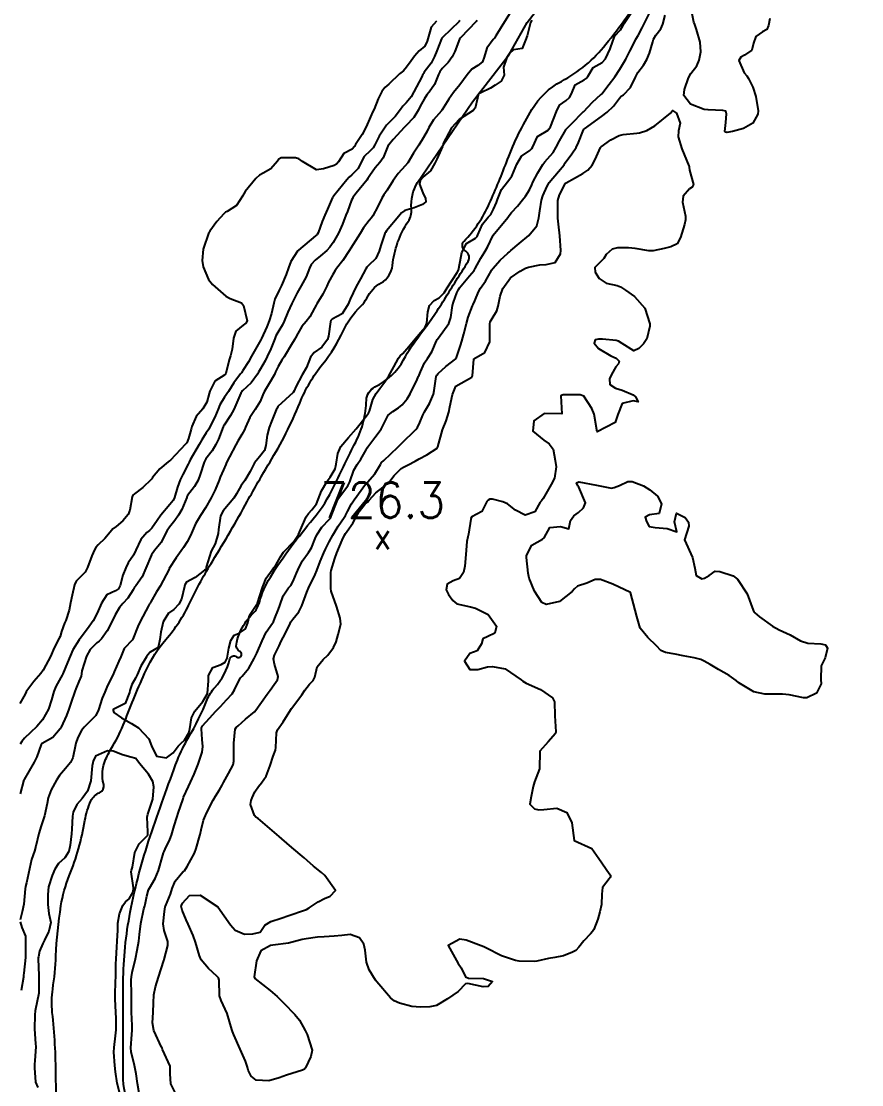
# Model space of a CAD drawing. Header units: metres. Extents: x 318500 to 325275, y 7408834 to 7428799.
# Drawn here: x 322122 to 322216.6, y 7417829.7 to 7417949.4 of the extents above; entities that cross this region are included whole.
import ezdxf
from ezdxf.enums import TextEntityAlignment as Align

# ---------------------------------------------------------------- set-up
doc = ezdxf.new("R2010")
doc.units = ezdxf.units.M
doc.header["$MEASUREMENT"] = 0
for name, color, linetype in [('Curvas de Nivel 1m', 11, 'Continuous'), ('Curvas de Nivel 5m', 15, 'Continuous'), ('Hidrografia', 140, 'Continuous'), ('Pontos Cotados', 45, 'Continuous'), ('Vias Primárias', 230, 'Continuous')]:
    doc.layers.add(name, color=color, linetype=linetype)
doc.styles.add('Style-STANDARD', font='STANDARD.shx')

# ---------------------------------------------------------------- blocks, each defined once
blk = doc.blocks.new('ELVTXT_21')
at = {"layer": 'Pontos Cotados', "linetype": 'Continuous', "style": 'Style-STANDARD'}
for s, height, p in [('726.3', 4, (0, 4)), ('x', 3, (0, 0))]:
    blk.add_text(s, height=height, dxfattribs=at).set_placement(p, align=Align.MIDDLE_CENTER)

msp = doc.modelspace()

# ---------------------------------------------------------------- linework, layer by layer
at = {"layer": 'Curvas de Nivel 1m', "flags": 128}
for points, elevation in [([(322177.46, 7417951.05), (322176.37, 7417949.31), (322175.41, 7417947.76), (322175.25, 7417947.48), (322175.12, 7417947.32), (322174.39, 7417946.34), (322174.08, 7417945.33), (322173.9, 7417944.81), (322173.37, 7417944.39), (322172.71, 7417944), (322172.17, 7417943.36), (322171.34, 7417942.24), (322170.65, 7417941.38), (322170.1, 7417940.6), (322169.37, 7417939.4), (322169.3, 7417939.31), (322168.39, 7417938.3), (322167.86, 7417937.41), (322167.66, 7417937.02), (322167.26, 7417936.31), (322166.72, 7417935.43), (322166.15, 7417934.53), (322165.48, 7417933.45), (322165.21, 7417933.12), (322164.4, 7417932.26), (322163.86, 7417931.47), (322163.18, 7417930.39), (322162.8, 7417929.86), (322162.57, 7417929.49), (322162.11, 7417928.53), (322161.56, 7417927.5), (322161.39, 7417927.25), (322161.13, 7417926.94), (322160.51, 7417926.12), (322160.13, 7417925.51), (322159.09, 7417923.83), (322158.91, 7417923.53), (322158.18, 7417922.44), (322157.46, 7417921.55), (322157.3, 7417921.32), (322157.05, 7417920.87), (322156.58, 7417920.03), (322156.36, 7417919.57), (322155.92, 7417918.67), (322155.25, 7417917.58), (322155.16, 7417917.42), (322155, 7417917.1), (322154.46, 7417916.12), (322154.04, 7417915.59), (322153.56, 7417915.02), (322152.96, 7417913.99), (322152.84, 7417913.73), (322152.78, 7417913.61), (322152.51, 7417913.18), (322151.58, 7417911.63), (322151.33, 7417911.22), (322150.91, 7417910.51), (322150.61, 7417909.93), (322150.47, 7417909.64), (322149.9, 7417908.63), (322149.34, 7417907.66), (322149.19, 7417907.34), (322148.86, 7417906.58), (322148.3, 7417905.67), (322147.72, 7417904.79), (322147.23, 7417903.68), (322147.11, 7417903.39), (322146.81, 7417902.86), (322146.36, 7417902.13), (322146.13, 7417901.7), (322145.41, 7417900.34), (322145.09, 7417899.72), (322145, 7417899.49), (322144.76, 7417898.91), (322144.38, 7417898.08), (322144.25, 7417897.72), (322143.81, 7417896.64), (322143.34, 7417895.73), (322142.7, 7417894.62), (322142.16, 7417893.75), (322141.61, 7417892.82), (322141.15, 7417891.76), (322141, 7417891.42), (322140.65, 7417890.8), (322140.24, 7417890.17), (322139.98, 7417889.78), (322139.42, 7417888.99), (322138.64, 7417887.79), (322138.63, 7417887.77), (322138.61, 7417887.73), (322137.96, 7417886.43), (322137.61, 7417885.8), (322137.22, 7417885.16), (322136.55, 7417884.02), (322136.48, 7417883.89), (322136.43, 7417883.82), (322136.3, 7417883.57), (322135.35, 7417881.84), (322135.09, 7417881.27), (322134.55, 7417879.85), (322134.53, 7417879.82), (322134.5, 7417879.78), (322133.57, 7417878.77), (322133.17, 7417877.86), (322132.98, 7417877.35), (322132.45, 7417876.15), (322132.31, 7417875.87), (322131.69, 7417874.62), (322131.37, 7417873.89), (322131.09, 7417873.21), (322130.68, 7417871.9), (322130.38, 7417871.23), (322129.07, 7417869.92), (322128.74, 7417869.55), (322128.35, 7417868.76), (322128.12, 7417868.15), (322128.07, 7417867.93), (322127.79, 7417866.47), (322127.52, 7417865.94), (322126.97, 7417865.28), (322126.3, 7417864.48), (322125.93, 7417863.96), (322125.36, 7417862.88), (322125.02, 7417861.97), (322124.88, 7417861.34), (322124.59, 7417859.97), (322124.22, 7417858.82), (322123.97, 7417857.98), (322123.63, 7417856.55), (322123.46, 7417855.99), (322123.14, 7417855.03), (322122.89, 7417854), (322122.56, 7417852.43), (322122.46, 7417852.01), (322122.41, 7417851.72), (322122.27, 7417850.01), (322122.09, 7417849.14), (322121.85, 7417848.24)], 722), ([(322173.27, 7417949.5), (322173.18, 7417949.34), (322171.41, 7417947.53), (322171.31, 7417947.37), (322170.79, 7417945.97), (322170.5, 7417945.38), (322170.02, 7417944.75), (322169.36, 7417944.08), (322169.08, 7417943.68), (322168.95, 7417943.4), (322168.48, 7417942.27), (322167.91, 7417941.41), (322167.65, 7417941.09), (322167.32, 7417940.6), (322166.89, 7417939.84), (322166.68, 7417939.43), (322166.16, 7417938.56), (322165.27, 7417937.61), (322165.19, 7417937.53), (322165.12, 7417937.45), (322163.85, 7417936.07), (322163.34, 7417935.48), (322163.3, 7417935.43), (322163.25, 7417935.32), (322162.71, 7417934), (322162.34, 7417933.49), (322161.81, 7417932.9), (322161.2, 7417932.02), (322161.01, 7417931.69), (322160.88, 7417931.5), (322159.68, 7417930.03), (322159.32, 7417929.53), (322159.26, 7417929.44), (322159.17, 7417929.24), (322158.69, 7417927.99), (322158.53, 7417927.54), (322158.14, 7417926.53), (322157.69, 7417925.55), (322157.1, 7417924.48), (322156.72, 7417923.94), (322156.36, 7417923.57), (322155.66, 7417922.99), (322155.07, 7417922.49), (322154.63, 7417922.02), (322154.41, 7417921.59), (322154.04, 7417920.6), (322153.5, 7417919.6), (322153.02, 7417918.81), (322152.42, 7417917.62), (322151.98, 7417916.64), (322151.58, 7417915.63), (322151.38, 7417915.22), (322150.96, 7417914.55), (322150.64, 7417913.96), (322150.51, 7417913.64), (322150.07, 7417912.52), (322149.67, 7417911.65), (322149.42, 7417911.16), (322148.91, 7417910.25), (322148.69, 7417909.88), (322148.57, 7417909.67), (322147.86, 7417908.7), (322146.87, 7417907.79), (322146.82, 7417907.74), (322146.79, 7417907.69), (322146.71, 7417907.53), (322145.9, 7417905.7), (322145.55, 7417905), (322144.82, 7417903.94), (322144.74, 7417903.8), (322144.71, 7417903.72), (322144.18, 7417902.34), (322143.88, 7417901.73), (322143.47, 7417901.05), (322142.77, 7417900.14), (322142.56, 7417899.74), (322142.12, 7417898.38), (322141.88, 7417897.75), (322141.47, 7417897.02), (322140.71, 7417896), (322140.63, 7417895.86), (322140.6, 7417895.77), (322140.05, 7417894.42), (322139.68, 7417893.78), (322139.28, 7417893.19), (322138.67, 7417892.46), (322138.39, 7417892.07), (322138.26, 7417891.8), (322137.74, 7417890.7), (322136.97, 7417889.81), (322136.63, 7417889.34), (322136, 7417887.83), (322135.57, 7417886.86), (322134.88, 7417885.85), (322134.74, 7417885.68), (322134.57, 7417885.39), (322133.96, 7417884.46), (322133.42, 7417883.86), (322133.02, 7417883.39), (322132.54, 7417882.59), (322132.2, 7417881.88), (322131.63, 7417880.76), (322131.01, 7417879.89), (322130.76, 7417879.63), (322130.49, 7417879.44), (322129.73, 7417878.67), (322129.31, 7417877.92), (322128.8, 7417876.27), (322128.75, 7417875.93), (322128.71, 7417875.67), (322128.44, 7417875.06), (322128.12, 7417874.24), (322128, 7417873.93), (322127.59, 7417872.75), (322127.33, 7417871.94), (322127.06, 7417871.26), (322126.47, 7417869.95), (322126.43, 7417869.88), (322126.37, 7417869.75), (322125.55, 7417868.77), (322124.34, 7417868.1), (322124.27, 7417868.05), (322124.22, 7417867.98), (322123.72, 7417866.59), (322123.43, 7417865.99), (322122.29, 7417864.05), (322122.28, 7417864.02), (322121.84, 7417862.44)], 723), ([(322171.36, 7417949.45), (322171.28, 7417949.37), (322169.41, 7417947.55), (322169.34, 7417947.47), (322169.3, 7417947.4), (322168.75, 7417946.05), (322168.49, 7417945.41), (322168.11, 7417944.68), (322167.35, 7417943.64), (322167.25, 7417943.52), (322167.19, 7417943.42), (322167.06, 7417943.14), (322166.19, 7417941.44), (322165.87, 7417940.89), (322165.31, 7417940.22), (322164.93, 7417939.84), (322164.67, 7417939.46), (322164.08, 7417938.67), (322163.28, 7417937.87), (322163.08, 7417937.68), (322162.93, 7417937.48), (322162.28, 7417936.46), (322161.79, 7417935.49), (322161.6, 7417935.14), (322161.24, 7417934.81), (322160.59, 7417934.15), (322160.26, 7417933.51), (322159.92, 7417932.81), (322159.2, 7417932.08), (322158.9, 7417931.83), (322158.63, 7417931.54), (322157.17, 7417929.74), (322157.09, 7417929.64), (322157.03, 7417929.56), (322156.47, 7417928.25), (322156.16, 7417927.57), (322155.85, 7417926.85), (322155.39, 7417925.58), (322155.28, 7417925.4), (322155.11, 7417925.23), (322153.18, 7417923.61), (322153.14, 7417923.56), (322153.09, 7417923.49), (322152.34, 7417922.35), (322152.06, 7417921.63), (322151.79, 7417920.89), (322151.27, 7417919.64), (322151.02, 7417919.12), (322150.54, 7417918.12), (322150.42, 7417917.65), (322150.14, 7417916.5), (322149.9, 7417915.65), (322149.64, 7417914.98), (322149.01, 7417913.66), (322148.99, 7417913.62), (322148.95, 7417913.53), (322147.9, 7417911.68), (322147.54, 7417911.06), (322146.91, 7417910.07), (322146.76, 7417909.83), (322146.67, 7417909.69), (322145.92, 7417908.67), (322145.29, 7417907.71), (322144.86, 7417907.06), (322144.35, 7417906.23), (322144.13, 7417905.73), (322143.75, 7417904.82), (322143.22, 7417903.74), (322143.08, 7417903.47), (322142.81, 7417903.06), (322142.29, 7417902.26), (322142.02, 7417901.75), (322141.01, 7417900.01), (322140.88, 7417899.77), (322140.84, 7417899.69), (322140.77, 7417899.54), (322140.15, 7417898.38), (322139.88, 7417897.78), (322139.56, 7417896.95), (322139.22, 7417895.78), (322139.06, 7417895.43), (322138.7, 7417894.98), (322137.69, 7417893.81), (322137.28, 7417893.21), (322136.67, 7417892.32), (322136.43, 7417892.06), (322136.13, 7417891.83), (322135.44, 7417891.05), (322134.89, 7417889.85), (322134.62, 7417889.3), (322134.03, 7417888.44), (322133.75, 7417887.86), (322133.43, 7417887.03), (322133.11, 7417885.86), (322132.93, 7417885.51), (322132.57, 7417885.29), (322131.62, 7417884.83), (322131, 7417883.89), (322130.54, 7417882.77), (322130.06, 7417881.91), (322129.42, 7417881.01), (322128.61, 7417879.93), (322128.56, 7417879.87), (322128.5, 7417879.77), (322127.79, 7417878.63), (322127.48, 7417877.94), (322127.2, 7417877.21), (322126.66, 7417875.95), (322126.59, 7417875.8), (322126.44, 7417875.53), (322125.87, 7417874.52), (322125.63, 7417873.96), (322125.38, 7417872.99), (322125.05, 7417871.97), (322124.38, 7417870.76), (322123.73, 7417869.99), (322123.03, 7417869.33), (322122.35, 7417868.68), (322122.03, 7417868.32), (322121.85, 7417868.01)], 724), ([(322179.44, 7417949.5), (322179.31, 7417949.26), (322178.93, 7417947.75), (322178.76, 7417947.27), (322178.35, 7417946.32), (322177.39, 7417946.18), (322176.94, 7417945.75), (322176.65, 7417945.3), (322176.28, 7417944.22), (322176.33, 7417943.31), (322176.02, 7417942.64), (322175.34, 7417942.19), (322174.8, 7417941.86), (322173.7, 7417941.34), (322173.45, 7417941.22), (322173.32, 7417940.74), (322173.06, 7417939.59), (322172.86, 7417939.35), (322171.29, 7417938.33), (322170.43, 7417937.38), (322169.49, 7417935.63), (322169.43, 7417935.4), (322169.39, 7417935.25), (322169.24, 7417934.94), (322168.75, 7417933.88), (322168.53, 7417933.41), (322168.06, 7417932.56), (322167.2, 7417931.82), (322166.89, 7417931.42), (322166.8, 7417931.04), (322167.18, 7417930.09), (322167.5, 7417929.42), (322167.53, 7417929.05), (322167.16, 7417928.77), (322166.21, 7417928.38), (322165.15, 7417928.1), (322164.78, 7417927.82), (322164.5, 7417927.46), (322163.11, 7417925.79), (322162.97, 7417925.62), (322162.89, 7417925.48), (322162.45, 7417924.13), (322162.25, 7417923.49), (322161.9, 7417922.67), (322161.07, 7417921.88), (322160.87, 7417921.69), (322160.75, 7417921.5), (322160.16, 7417920.39), (322159.69, 7417919.52), (322159.02, 7417918.12), (322158.79, 7417917.53), (322158.09, 7417916.44), (322156.98, 7417915.85), (322156.83, 7417915.71), (322156.78, 7417915.56), (322156.58, 7417913.93), (322156.47, 7417913.56), (322155.8, 7417912.71), (322154.94, 7417912.1), (322154.55, 7417911.59), (322154.09, 7417910.42), (322153.61, 7417909.6), (322152.88, 7417908.23), (322152.69, 7417907.79), (322152.57, 7417907.61), (322150.85, 7417906.02), (322150.73, 7417905.77), (322150.68, 7417905.64), (322150.16, 7417904.32), (322149.88, 7417903.65), (322149.67, 7417902.79), (322149.51, 7417901.65), (322149.35, 7417901.08), (322148.78, 7417900.36), (322148.25, 7417899.67), (322147.74, 7417898.69), (322147.14, 7417897.68), (322146.73, 7417897.12), (322146.22, 7417896.2), (322145.9, 7417895.7), (322144.7, 7417894.28), (322144.42, 7417893.71), (322144.2, 7417892.18), (322144.15, 7417891.72), (322143.8, 7417890.57), (322143.35, 7417889.73), (322142.8, 7417887.93), (322142.79, 7417887.74), (322142.69, 7417887.65), (322142.61, 7417887.59), (322141.56, 7417886.79), (322140.59, 7417886.26), (322140.39, 7417885.97), (322140.34, 7417885.77), (322140, 7417884.34), (322139.72, 7417883.78), (322139.15, 7417883.18), (322138.54, 7417882.76), (322137.97, 7417881.8), (322137.7, 7417880.62), (322137.59, 7417879.8), (322137.39, 7417878.9), (322136.48, 7417878.38), (322136.23, 7417878.07), (322136.08, 7417877.83), (322135.42, 7417876.79), (322135.01, 7417875.84), (322134.85, 7417875.44), (322134.43, 7417874.73), (322134.2, 7417874.07), (322134.17, 7417873.85), (322133.68, 7417872.58), (322132.39, 7417871.96), (322132.34, 7417871.92), (322132.32, 7417871.87), (322132.31, 7417871.79), (322132.39, 7417871.57), (322133.25, 7417870.99), (322134.38, 7417870.36), (322134.7, 7417870.17), (322135.18, 7417869.84), (322136.35, 7417868.61), (322136.65, 7417867.82), (322137.2, 7417866.68), (322138.33, 7417866.48), (322139.06, 7417867.06), (322139.65, 7417867.78), (322139.99, 7417868.13), (322140.35, 7417868.46), (322140.84, 7417869.28), (322140.94, 7417869.76), (322141.15, 7417871), (322141.51, 7417871.75), (322142.41, 7417872.81), (322142.94, 7417873.73), (322143.04, 7417875.13), (322143.06, 7417875.73), (322143.56, 7417876.63), (322144.47, 7417876.97), (322144.93, 7417877.25), (322145.15, 7417877.7), (322145.36, 7417878.84), (322145.58, 7417879.7), (322145.93, 7417880.28), (322146.51, 7417880.52), (322147.21, 7417880.99), (322147.5, 7417881.68), (322147.68, 7417882.54), (322148.43, 7417883.66), (322148.56, 7417883.89), (322149.13, 7417885.65), (322149.55, 7417886.69), (322150.21, 7417887.64), (322150.38, 7417887.86), (322150.62, 7417888.16), (322151.15, 7417889.11), (322151.49, 7417889.62), (322152.65, 7417890.84), (322153.18, 7417891.6), (322153.62, 7417892.65), (322154.06, 7417893.59), (322154.31, 7417893.97), (322154.7, 7417894.39), (322155.22, 7417895.07), (322155.42, 7417895.57), (322155.78, 7417896.52), (322156.39, 7417897.56), (322156.54, 7417897.77), (322156.75, 7417898.06), (322157.3, 7417899.01), (322157.44, 7417899.55), (322157.6, 7417900.73), (322157.96, 7417901.54), (322158.81, 7417902.52), (322159.67, 7417903.52), (322160.84, 7417904.97), (322161.07, 7417905.27), (322161.17, 7417905.5), (322161.55, 7417906.81), (322161.94, 7417907.49), (322162.33, 7417908.04), (322162.89, 7417908.79), (322163.36, 7417909.47), (322163.91, 7417910.47), (322164.45, 7417911.46), (322164.65, 7417911.74), (322164.94, 7417911.98), (322165.62, 7417912.77), (322166.12, 7417913.43), (322166.97, 7417914.39), (322167.45, 7417914.94), (322167.65, 7417915.41), (322167.73, 7417916.68), (322167.92, 7417917.41), (322168.46, 7417917.97), (322169.02, 7417918.25), (322169.59, 7417918.83), (322169.92, 7417919.39), (322171.06, 7417921.11), (322171.19, 7417921.37), (322171.5, 7417922.95), (322171.59, 7417923.36), (322172.1, 7417924.36), (322173.11, 7417924.96), (322173.31, 7417925.15), (322173.39, 7417925.34), (322173.9, 7417926.56), (322174.54, 7417927.33), (322174.83, 7417927.64), (322175.15, 7417928.23), (322175.48, 7417929), (322175.59, 7417929.31), (322176.05, 7417930.44), (322176.71, 7417931.3), (322177.21, 7417931.96), (322177.77, 7417933.28), (322178.31, 7417934.2), (322179.24, 7417934.85), (322179.45, 7417935.06), (322179.56, 7417935.26), (322180.1, 7417936.42), (322181.28, 7417937.11), (322181.34, 7417937.18), (322181.38, 7417937.24), (322181.54, 7417937.49), (322182.22, 7417939.23), (322182.58, 7417939.95), (322183.32, 7417940.48), (322183.71, 7417940.81), (322183.93, 7417941.2), (322184.33, 7417942.21), (322185.35, 7417942.79), (322185.59, 7417942.94), (322185.76, 7417943.18), (322186.37, 7417944.17), (322187.38, 7417944.74), (322187.73, 7417945.15), (322188.26, 7417946.29), (322188.59, 7417947.14), (322188.8, 7417947.76), (322189.43, 7417948.41), (322189.7, 7417948.86), (322189.85, 7417949.12), (322190.59, 7417950.26)], 721), ([(322135.34, 7417828.3), (322135.07, 7417829.83), (322134.92, 7417830.9), (322134.73, 7417831.84), (322134.34, 7417833.39), (322134.3, 7417833.84), (322134.42, 7417835.34), (322134.45, 7417835.84), (322134.45, 7417836.37), (322134.4, 7417837.84), (322134.38, 7417839.42), (322134.38, 7417839.84), (322134.34, 7417841.5), (322134.37, 7417841.84), (322134.48, 7417842.32), (322134.82, 7417843.84), (322135.04, 7417844.83), (322135.22, 7417845.83), (322135.3, 7417846.59), (322135.43, 7417847.83), (322135.77, 7417849.5), (322135.89, 7417849.82), (322135.93, 7417849.99), (322136.12, 7417850.9), (322136.31, 7417851.63), (322136.41, 7417851.82), (322137.05, 7417852.9), (322137.43, 7417853.8), (322137.91, 7417855.53), (322138, 7417855.79), (322138.06, 7417855.92), (322138.19, 7417856.21), (322138.71, 7417857.28), (322138.88, 7417857.78), (322139.18, 7417858.83), (322139.49, 7417859.78), (322139.68, 7417860.35), (322140.16, 7417861.77), (322140.19, 7417861.85), (322140.26, 7417862.04), (322140.79, 7417863.25), (322141.03, 7417863.76), (322141.43, 7417864.63), (322141.9, 7417865.75), (322142.33, 7417867.11), (322142.41, 7417867.74), (322142.35, 7417868.54), (322142.25, 7417869.74), (322142.26, 7417869.85), (322142.38, 7417870.08), (322143.16, 7417870.96), (322143.9, 7417871.72), (322144.41, 7417872.26), (322145.1, 7417873.02), (322145.72, 7417873.7), (322146, 7417874.12), (322146.44, 7417875.06), (322146.66, 7417875.48), (322146.83, 7417875.68), (322147.58, 7417876.56), (322148.18, 7417877.66), (322148.49, 7417878.27), (322149.11, 7417879.65), (322149.55, 7417880.61), (322150.26, 7417881.63), (322150.37, 7417881.8), (322150.54, 7417882.2), (322150.95, 7417883.23), (322151.1, 7417883.62), (322151.47, 7417884.73), (322152.08, 7417885.61), (322152.31, 7417885.88), (322152.59, 7417886.38), (322152.96, 7417887.25), (322153.1, 7417887.6), (322153.61, 7417888.61), (322154.32, 7417889.58), (322154.65, 7417890.13), (322155.08, 7417891.15), (322155.27, 7417891.57), (322155.81, 7417892.43), (322156.69, 7417893.36), (322156.78, 7417893.47), (322156.82, 7417893.56), (322157.27, 7417894.99), (322157.57, 7417895.55), (322158.74, 7417897.09), (322158.95, 7417897.53), (322159.41, 7417898.87), (322159.78, 7417899.51), (322160.19, 7417900.09), (322160.79, 7417901.16), (322160.92, 7417901.38), (322161.01, 7417901.5), (322161.78, 7417902.53), (322162.51, 7417903.48), (322162.62, 7417903.68), (322162.83, 7417904.16), (322163.29, 7417905.03), (322163.79, 7417905.47), (322164.44, 7417905.87), (322164.86, 7417906.23), (322165.41, 7417906.9), (322165.77, 7417907.44), (322166.53, 7417909.06), (322166.69, 7417909.42), (322166.76, 7417909.56), (322166.91, 7417909.91), (322167.39, 7417910.95), (322167.7, 7417911.41), (322168.19, 7417912.16), (322168.71, 7417913.4), (322168.81, 7417913.56), (322168.96, 7417913.76), (322170.11, 7417915.38), (322170.33, 7417916.04), (322170.51, 7417917.38), (322170.62, 7417917.77), (322171.03, 7417918.82), (322171.2, 7417919.21), (322171.3, 7417919.37), (322172.44, 7417920.73), (322172.95, 7417921.34), (322172.99, 7417921.41), (322173.06, 7417921.55), (322173.71, 7417922.71), (322174.08, 7417923.33), (322174.46, 7417923.97), (322175.12, 7417925.32), (322176.76, 7417927.3), (322176.91, 7417927.52), (322177.15, 7417927.86), (322177.86, 7417928.58), (322178.4, 7417929.27), (322178.73, 7417929.71), (322179.19, 7417930.42), (322179.46, 7417930.99), (322179.58, 7417931.26), (322180.12, 7417932.34), (322180.68, 7417933.25), (322180.91, 7417933.55), (322181.23, 7417933.89), (322181.84, 7417934.63), (322182.2, 7417935.23), (322182.56, 7417935.92), (322183.28, 7417937.17), (322183.29, 7417937.2), (322183.91, 7417937.82), (322185.24, 7417939.18), (322185.27, 7417939.21), (322185.3, 7417939.24), (322186.26, 7417940.23), (322187.26, 7417941.16), (322187.3, 7417941.19), (322187.33, 7417941.23), (322188.17, 7417942.32), (322188.79, 7417943.14), (322189.37, 7417943.98), (322190.03, 7417945.12), (322190.49, 7417946.02), (322191.04, 7417947.11), (322191.17, 7417947.35), (322191.42, 7417947.79), (322191.89, 7417948.64), (322192.11, 7417949.09), (322192.74, 7417950.37)], 722), ([(322139.81, 7417827.77), (322138.83, 7417829.78), (322138.74, 7417830.9), (322138.73, 7417831.78), (322137.89, 7417833.67), (322137.83, 7417833.79), (322137.76, 7417833.92), (322136.92, 7417835.8), (322136.77, 7417836.65), (322136.83, 7417837.81), (322136.87, 7417838.89), (322136.91, 7417839.81), (322137.08, 7417840.7), (322137.41, 7417841.8), (322138.02, 7417843.68), (322138.05, 7417843.76), (322138.06, 7417843.79), (322138.47, 7417845.36), (322138.46, 7417845.79), (322138.07, 7417847.05), (322137.96, 7417847.79), (322138.09, 7417849.18), (322138.18, 7417849.71), (322138.21, 7417849.79), (322138.77, 7417851.14), (322138.97, 7417851.78), (322139.31, 7417852.61), (322140.16, 7417853.64), (322140.24, 7417853.69), (322140.37, 7417853.77), (322140.66, 7417854.26), (322141.47, 7417855.75), (322141.68, 7417856.26), (322142.08, 7417857.74), (322142.1, 7417857.85), (322142.22, 7417858.38), (322142.5, 7417859.47), (322142.59, 7417859.73), (322142.85, 7417860.33), (322143.59, 7417861.72), (322143.84, 7417862.15), (322144.28, 7417862.89), (322144.58, 7417863.41), (322144.74, 7417863.71), (322145.3, 7417864.7), (322145.83, 7417865.69), (322145.92, 7417866.09), (322145.92, 7417867.69), (322145.91, 7417868.13), (322146.04, 7417869.69), (322146.16, 7417869.9), (322146.38, 7417870.1), (322147.23, 7417870.83), (322148.23, 7417871.66), (322148.4, 7417871.85), (322149.66, 7417873.64), (322149.98, 7417874.09), (322150.44, 7417874.74), (322150.81, 7417875.26), (322150.9, 7417875.63), (322150.47, 7417877.03), (322150.39, 7417877.63), (322150.48, 7417878.05), (322151.02, 7417879.1), (322151.25, 7417879.62), (322151.68, 7417880.45), (322152.25, 7417881.61), (322152.34, 7417881.8), (322152.54, 7417882.07), (322153.24, 7417882.91), (322153.56, 7417883.59), (322154.12, 7417885.13), (322154.31, 7417885.58), (322154.4, 7417885.77), (322154.59, 7417886.11), (322155.08, 7417887.1), (322155.25, 7417887.57), (322155.62, 7417888.57), (322156.05, 7417889.57), (322156.23, 7417889.98), (322156.65, 7417890.8), (322157.04, 7417891.55), (322157.65, 7417892.57), (322158.32, 7417893.54), (322158.47, 7417893.76), (322158.7, 7417894.22), (322159.16, 7417895.07), (322159.45, 7417895.52), (322160.74, 7417897.28), (322160.84, 7417897.39), (322160.96, 7417897.5), (322161.79, 7417898.45), (322162.4, 7417899.48), (322162.55, 7417899.71), (322162.78, 7417899.95), (322163.57, 7417900.69), (322164.37, 7417901.46), (322164.8, 7417901.87), (322166.39, 7417903.43), (322166.57, 7417903.67), (322166.83, 7417904.23), (322167.2, 7417905.06), (322167.38, 7417905.41), (322167.92, 7417906.35), (322168.37, 7417907.41), (322168.47, 7417907.82), (322168.69, 7417909.4), (322168.75, 7417909.56), (322168.91, 7417909.74), (322169.78, 7417910.53), (322170.89, 7417911.37), (322170.91, 7417911.39), (322170.93, 7417911.44), (322171.42, 7417912.9), (322171.56, 7417913.36), (322171.8, 7417914.19), (322172.1, 7417915.35), (322172.27, 7417916.07), (322172.76, 7417917.34), (322172.84, 7417917.52), (322173.02, 7417917.93), (322173.45, 7417918.92), (322173.69, 7417919.33), (322174.24, 7417920.13), (322174.92, 7417921.32), (322174.97, 7417921.41), (322175.06, 7417921.55), (322175.88, 7417922.5), (322176.75, 7417923.3), (322176.93, 7417923.45), (322177.09, 7417923.6), (322178.02, 7417924.37), (322179.12, 7417925.26), (322180.01, 7417926.37), (322180.26, 7417927.25), (322180.37, 7417928.03), (322180.54, 7417929.25), (322180.69, 7417929.74), (322181.19, 7417930.81), (322181.33, 7417931.1), (322181.42, 7417931.24), (322182.45, 7417932.46), (322183.08, 7417933.21), (322183.14, 7417933.29), (322183.22, 7417933.43), (322183.97, 7417934.47), (322184.43, 7417935.19), (322184.72, 7417935.73), (322185.27, 7417937.18), (322185.28, 7417937.2), (322185.37, 7417937.26), (322187.3, 7417938.66), (322187.95, 7417939.15), (322188.64, 7417939.81), (322189.32, 7417940.72), (322189.52, 7417940.94), (322189.77, 7417941.12), (322190.55, 7417941.91), (322191.11, 7417943.1), (322191.37, 7417943.61), (322192.01, 7417944.45), (322192.39, 7417945.09), (322192.7, 7417945.78), (322193.06, 7417947.08), (322193.15, 7417947.35), (322193.42, 7417947.81), (322193.99, 7417948.52), (322194.21, 7417949.07), (322194.47, 7417950.08)], 723), ([(322206.24, 7417949.7), (322206.08, 7417948.91), (322205.9, 7417948.44), (322205.43, 7417948.2), (322204.69, 7417947.66), (322204.42, 7417946.93), (322204.21, 7417946.13), (322203.39, 7417945.55), (322202.98, 7417945.36), (322202.75, 7417944.96), (322203.37, 7417943.58), (322203.65, 7417943.24), (322203.86, 7417942.94), (322204.32, 7417941.96), (322204.68, 7417940.93), (322204.93, 7417939.3), (322204.9, 7417938.92), (322204.32, 7417937.9), (322203.28, 7417937.3), (322202.03, 7417936.96), (322201.4, 7417936.85), (322201.28, 7417936.9), (322201.2, 7417936.97), (322201.29, 7417937.97), (322201.38, 7417938.97), (322201.3, 7417939.27), (322200.94, 7417939.34), (322199.31, 7417939.41), (322198.84, 7417939.47), (322197.32, 7417940.07), (322196.56, 7417941.03), (322196.65, 7417941.72), (322197.11, 7417943.02), (322197.36, 7417943.49), (322198.02, 7417944.37), (322198.28, 7417945.01), (322198.47, 7417945.94), (322198.4, 7417947.02), (322198.01, 7417948.45), (322197.79, 7417949.02), (322197.71, 7417949.29), (322197.45, 7417950.41)], 724), ([(322133.11, 7417828.56), (322132.77, 7417829.86), (322132.58, 7417831.13), (322132.51, 7417831.86), (322132.4, 7417833.35), (322132.42, 7417833.86), (322132.59, 7417835.18), (322132.66, 7417835.86), (322132.65, 7417837.15), (322132.61, 7417837.86), (322132.53, 7417839.3), (322132.54, 7417839.86), (322132.6, 7417841.26), (322132.61, 7417841.86), (322132.63, 7417843.25), (322132.66, 7417843.86), (322132.75, 7417845.16), (322132.79, 7417845.86), (322132.85, 7417847.08), (322132.86, 7417847.86), (322133.02, 7417848.94), (322133.41, 7417849.86), (322133.7, 7417850.26), (322134.11, 7417850.61), (322134.56, 7417851.41), (322134.6, 7417851.84), (322134.35, 7417853.65), (322134.37, 7417853.85), (322134.49, 7417854.17), (322134.78, 7417855.84), (322135.24, 7417856.79), (322136.21, 7417857.77), (322136.23, 7417857.8), (322136.23, 7417857.82), (322136.21, 7417858.14), (322136.14, 7417859.82), (322136.24, 7417860.14), (322136.8, 7417861.81), (322136.89, 7417863.21), (322136.79, 7417863.81), (322136.3, 7417864.64), (322135.28, 7417865.84), (322134.87, 7417866.39), (322134.33, 7417866.56), (322133.36, 7417866.83), (322132.33, 7417867.22), (322131.7, 7417867.25), (322130.32, 7417866.65), (322130.09, 7417866.12), (322130.03, 7417865.9), (322129.97, 7417865.57), (322129.81, 7417863.91), (322129.45, 7417862.73), (322128.84, 7417861.92), (322128.25, 7417861.22), (322127.81, 7417860.36), (322127.74, 7417859.93), (322127.68, 7417858.47), (322127.64, 7417857.94), (322127.48, 7417856.65), (322127.33, 7417855.94), (322126.89, 7417855.23), (322126.17, 7417854.6), (322125.75, 7417853.96), (322125.44, 7417853.25), (322125.05, 7417851.97), (322124.98, 7417851.1), (322124.96, 7417849.97), (322125.09, 7417848.97), (322125.3, 7417847.96), (322125.07, 7417846.96), (322124.61, 7417845.97), (322124.42, 7417845.6), (322124.03, 7417844.71), (322123.9, 7417844.1), (322123.89, 7417843.98), (322123.89, 7417843.85), (322123.95, 7417841.98), (322123.97, 7417839.98), (322123.56, 7417837.99), (322123.5, 7417837.55), (322123.46, 7417835.99), (322123.59, 7417834.29), (322123.6, 7417833.98), (322123.49, 7417832.36), (322123.47, 7417831.99), (322123.47, 7417831.6), (322123.57, 7417829.98), (322123.83, 7417829.38)], 721), ([(322121.85, 7417848.01), (322122.06, 7417847.38), (322122.45, 7417846.4), (322122.47, 7417846), (322122.45, 7417845.6), (322122.45, 7417844), (322122.26, 7417842.26), (322122.24, 7417842.01), (322122.22, 7417841.78), (322121.97, 7417840.28)], 722)]:
    msp.add_lwpolyline(points, dxfattribs=dict(at, elevation=elevation))
at = {"layer": 'Curvas de Nivel 1m', "elevation": 724, "flags": 128}
for points in [[(322195.17, 7417939.18), (322195.3, 7417939.34), (322195.75, 7417939.04), (322196.16, 7417937.9), (322195.98, 7417937.04), (322195.94, 7417936.37), (322196.33, 7417935.03), (322197.13, 7417933.11), (322197.15, 7417933.02), (322197.16, 7417932.96), (322197.22, 7417932.62), (322197.65, 7417931.02), (322197.49, 7417930.72), (322197.19, 7417930.53), (322196.51, 7417929.7), (322196.4, 7417929.03), (322196.74, 7417927.43), (322196.76, 7417927.03), (322196.63, 7417926.52), (322196.21, 7417925.03), (322195.81, 7417924.34), (322195.1, 7417924.01), (322194.36, 7417923.8), (322193.1, 7417923.55), (322192.62, 7417923.56), (322191.1, 7417923.8), (322190.34, 7417923.88), (322189.1, 7417923.87), (322188.5, 7417923.74), (322187.84, 7417923.15), (322187.56, 7417922.68), (322187.08, 7417922.2), (322186.56, 7417921.67), (322186.6, 7417921.16), (322187.05, 7417920.42), (322187.82, 7417919.92), (322189.05, 7417919.64), (322189.42, 7417919.5), (322190.01, 7417919.12), (322191.03, 7417918.4), (322192.17, 7417917.09), (322192.74, 7417915.33), (322192.74, 7417915.08), (322192.4, 7417913.65), (322192.03, 7417913.09), (322191.51, 7417912.54), (322190.95, 7417912.28), (322189.63, 7417913.12), (322189.21, 7417913.38), (322188.96, 7417913.45), (322187.41, 7417913.6), (322186.96, 7417913.61), (322186.59, 7417913.54), (322186.48, 7417913.16), (322186.95, 7417912.56), (322188.36, 7417911.72), (322188.94, 7417911.48), (322189.28, 7417911.12), (322189.22, 7417910.83), (322188.92, 7417910.48), (322188.41, 7417909.64), (322188.21, 7417909.14), (322188.25, 7417908.5), (322188.89, 7417908.1), (322189.64, 7417907.87), (322190.88, 7417907.33), (322191.13, 7417907.1), (322191.42, 7417906.55), (322190.87, 7417906.65), (322189.62, 7417906.36), (322189.13, 7417905.13), (322188.84, 7417904.22), (322186.82, 7417903.16), (322186.46, 7417905.16), (322186.22, 7417905.8), (322185.32, 7417907.18), (322184.88, 7417907.32), (322183, 7417907.32), (322182.88, 7417907.3), (322182.71, 7417907.21), (322182.85, 7417905.21), (322180.85, 7417905.24), (322179.67, 7417904.42), (322179.57, 7417903.25), (322180.81, 7417902.24), (322181.39, 7417901.81), (322181.87, 7417901.22), (322182.07, 7417899.93), (322182.19, 7417899.22), (322182.02, 7417897.95), (322181.62, 7417897.23), (322180.72, 7417895.66), (322180.55, 7417895.42), (322180.41, 7417895.24), (322179.79, 7417894.16), (322178.7, 7417893.8), (322177.61, 7417894.37), (322176.72, 7417895.05), (322176.2, 7417895.3), (322175.02, 7417895.61), (322174.72, 7417895.59), (322174.55, 7417895.5), (322174.38, 7417895.32), (322173.84, 7417894.19), (322172.69, 7417893.59), (322172.6, 7417893.43), (322172.58, 7417893.34), (322172.34, 7417891.67), (322172.26, 7417891.35), (322172.13, 7417890.82), (322172.02, 7417889.35), (322171.92, 7417888.05), (322171.76, 7417887.35), (322171.3, 7417886.66), (322170.6, 7417886.4), (322169.93, 7417886.04), (322169.82, 7417885.38), (322170.08, 7417884.88), (322170.57, 7417884.17), (322171.02, 7417883.82), (322172.56, 7417883.48), (322173.11, 7417883.33), (322174.55, 7417882.6), (322175.46, 7417881.31), (322175.29, 7417880.53), (322174.51, 7417880.13), (322173.94, 7417879.89), (322173.8, 7417879.33), (322173.3, 7417878.52), (322172.49, 7417878.22), (322171.88, 7417877.35), (322172.47, 7417876.42), (322173.37, 7417876.42), (322174.47, 7417876.71), (322175.04, 7417876.75), (322176.47, 7417876.48), (322178.25, 7417875.26), (322178.45, 7417875.11), (322178.8, 7417874.9), (322180.43, 7417874.18), (322181.8, 7417873.22), (322182, 7417872.8), (322182.05, 7417871.22), (322182.17, 7417869.42), (322182.12, 7417869.21), (322181.29, 7417868.29), (322180.34, 7417867.23), (322180.32, 7417865.23), (322179.76, 7417863.78), (322179.59, 7417863.24), (322179.38, 7417862.14), (322179.24, 7417861.25), (322179.75, 7417860.73), (322180.25, 7417860.61), (322180.81, 7417860.66), (322182.26, 7417860.82), (322183.38, 7417860.32), (322183.96, 7417859.18), (322184.21, 7417857.18), (322186.2, 7417856.28), (322187, 7417855.14), (322188.16, 7417853.45), (322188.31, 7417853.27), (322188.32, 7417853.13), (322188.28, 7417853.01), (322188.16, 7417852.88), (322187.41, 7417851.87), (322187.34, 7417851.14), (322187.29, 7417849.96), (322187.12, 7417849.14), (322186.89, 7417848.34), (322186.42, 7417847.15), (322186.29, 7417846.93), (322186.07, 7417846.69), (322185.32, 7417845.9), (322184.76, 7417845.17), (322184.41, 7417844.81), (322184.04, 7417844.6), (322183.03, 7417844.2), (322182.03, 7417844.01), (322181.35, 7417843.89), (322180.03, 7417843.58), (322179.71, 7417843.55), (322178.03, 7417843.61), (322177.63, 7417843.66), (322176.03, 7417844.19), (322174.27, 7417845.08), (322174.05, 7417845.19), (322173.76, 7417845.31), (322172.06, 7417845.97), (322171.35, 7417846.06), (322170.05, 7417845.37), (322171.17, 7417843.35), (322171.5, 7417842.83), (322172, 7417841.82), (322172.33, 7417841.67), (322174, 7417841.66), (322175.03, 7417841.3), (322174.55, 7417840.75), (322173.99, 7417840.72), (322172.25, 7417841.08), (322172, 7417841.03), (322171.17, 7417840.17), (322169.97, 7417839.37), (322168.74, 7417838.61), (322167.96, 7417838.44), (322166.94, 7417838.42), (322165.96, 7417838.48), (322164.54, 7417838.86), (322163.97, 7417839.14), (322163.53, 7417839.45), (322162, 7417841.26), (322161.85, 7417841.47), (322161.16, 7417842.63), (322160.86, 7417843.49), (322160.7, 7417844.83), (322160.56, 7417845.49), (322160.06, 7417846.21), (322158.99, 7417846.59), (322158.06, 7417846.5), (322157.2, 7417846.4), (322156.06, 7417846.34), (322155.33, 7417846.29), (322154.06, 7417846.12), (322153.61, 7417846.04), (322152.05, 7417845.61), (322150.29, 7417845.38), (322150.05, 7417845.34), (322148.93, 7417844.75), (322148.47, 7417843.65), (322148.2, 7417841.85), (322148.28, 7417841.66), (322149.98, 7417840.3), (322150.78, 7417839.62), (322151.95, 7417838.45), (322152.35, 7417838.01), (322152.77, 7417837.6), (322153.31, 7417836.97), (322153.92, 7417835.8), (322154, 7417835.65), (322154.04, 7417835.58), (322154.16, 7417835.34), (322154.72, 7417833.57), (322154.59, 7417832.86), (322153.99, 7417831.58), (322153.86, 7417831.45), (322153.62, 7417831.34), (322151.85, 7417830.77), (322151, 7417830.46), (322149.84, 7417830.12), (322148.41, 7417830.22), (322147.85, 7417830.64), (322147.53, 7417831.33), (322147.43, 7417831.67), (322147.21, 7417832.33), (322146.63, 7417833.68), (322145.91, 7417835.3), (322145.76, 7417835.69), (322145.69, 7417835.92), (322145.16, 7417837.7), (322144.49, 7417839.17), (322144.3, 7417839.71), (322144.25, 7417841.45), (322144.2, 7417841.71), (322144, 7417841.92), (322143.05, 7417842.77), (322142.22, 7417843.74), (322142.03, 7417844.21), (322141.61, 7417845.75), (322141.32, 7417846.49), (322140.75, 7417847.76), (322140.56, 7417848.24), (322140.1, 7417849.34), (322139.99, 7417849.77), (322140, 7417849.87), (322140.11, 7417850.13), (322140.9, 7417850.98), (322142.12, 7417851.04), (322144.1, 7417849.71), (322145.53, 7417847.7), (322146.07, 7417847.08), (322147.11, 7417846.62), (322148.06, 7417846.66), (322148.87, 7417846.85), (322149.39, 7417847.64), (322150.08, 7417848.07), (322151.25, 7417848.45), (322152.09, 7417848.73), (322153.85, 7417849.33), (322154.1, 7417849.42), (322154.38, 7417849.58), (322155.4, 7417850.27), (322156.12, 7417850.63), (322156.77, 7417850.9), (322157.37, 7417851.54), (322156.16, 7417853.22), (322155.76, 7417853.56), (322154.89, 7417854.3), (322154.17, 7417854.91), (322153.81, 7417855.22), (322153.38, 7417855.59), (322152.19, 7417856.61), (322151.01, 7417857.62), (322150.22, 7417858.3), (322148.64, 7417859.65), (322148.4, 7417859.81), (322148.24, 7417860), (322147.8, 7417861.21), (322147.87, 7417861.67), (322147.97, 7417861.96), (322148.28, 7417862.67), (322148.7, 7417863.24), (322149.01, 7417863.65), (322149.53, 7417864.42), (322150, 7417865.63), (322150.33, 7417866.67), (322150.61, 7417867.36), (322150.64, 7417867.63), (322150.7, 7417869.29), (322150.83, 7417869.63), (322151.47, 7417870.53), (322152.13, 7417871.61), (322152.4, 7417872.04), (322153.56, 7417873.59), (322153.91, 7417874.1), (322154.44, 7417874.77), (322154.85, 7417875.17), (322155.01, 7417875.57), (322155.3, 7417876.73), (322155.96, 7417877.56), (322156.48, 7417878.03), (322157.14, 7417878.9), (322157.43, 7417879.54), (322157.67, 7417880.38), (322157.94, 7417881.54), (322157.88, 7417882.2), (322157.45, 7417883.54), (322156.87, 7417885.25), (322156.83, 7417885.55), (322156.81, 7417887.35), (322156.85, 7417887.56), (322157.28, 7417888.9), (322157.5, 7417889.55), (322158.09, 7417890.97), (322158.35, 7417891.53), (322158.47, 7417891.73), (322158.67, 7417892), (322159.3, 7417892.9), (322159.63, 7417893.52), (322160.01, 7417894.2), (322160.71, 7417895.05), (322160.94, 7417895.27), (322161.14, 7417895.5), (322161.91, 7417896.31), (322162.73, 7417896.93), (322163.35, 7417897.47), (322163.96, 7417898.25), (322164.76, 7417899.05), (322165.02, 7417899.2), (322165.54, 7417899.44), (322166.33, 7417899.87), (322166.78, 7417900.12), (322167.62, 7417900.58), (322168.8, 7417901.35), (322168.83, 7417901.37), (322168.85, 7417901.4), (322168.87, 7417901.47), (322169.4, 7417903.39), (322169.81, 7417904.41), (322170.11, 7417905.38), (322170.24, 7417906), (322170.54, 7417907.38), (322170.89, 7417908.32), (322172.71, 7417909.34), (322172.76, 7417909.48), (322172.91, 7417911.34), (322172.91, 7417911.36), (322172.93, 7417911.38), (322174.18, 7417912.09), (322174.71, 7417913.32), (322174.73, 7417913.56), (322174.71, 7417915.32), (322174.76, 7417915.55), (322174.99, 7417915.93), (322175.52, 7417916.8), (322175.66, 7417917.31), (322175.89, 7417918.44), (322176.2, 7417919.3), (322177.05, 7417920.49), (322178.15, 7417921.27), (322178.74, 7417921.59), (322179.07, 7417921.72), (322180.34, 7417921.98), (322181.07, 7417922.01), (322182.08, 7417922.22), (322182.67, 7417923.22), (322182.71, 7417923.6), (322182.61, 7417925.22), (322182.44, 7417926.53), (322182.4, 7417927.22), (322182.38, 7417927.99), (322182.39, 7417929.22), (322182.56, 7417929.84), (322183.2, 7417931.09), (322183.25, 7417931.16), (322183.33, 7417931.21), (322185.21, 7417932.24), (322185.76, 7417932.62), (322186.24, 7417933.17), (322186.59, 7417933.81), (322187.19, 7417935.16), (322187.21, 7417935.2), (322187.25, 7417935.25), (322188.36, 7417936.05), (322189.27, 7417936.53), (322189.75, 7417936.65), (322191.28, 7417936.77), (322191.56, 7417936.81), (322192.42, 7417937.09), (322193.29, 7417937.6), (322195.08, 7417939.05)], [(322190.75, 7417897.59), (322192.02, 7417897.09), (322192.74, 7417896.66), (322193.6, 7417895.94), (322194.07, 7417895.06), (322193.79, 7417893.98), (322192.7, 7417893.83), (322192.21, 7417893.57), (322192.36, 7417893.08), (322192.68, 7417892.5), (322193.34, 7417892.41), (322194.68, 7417892.3), (322195.77, 7417891.93), (322195.51, 7417893.04), (322195.74, 7417894), (322196.7, 7417893.52), (322197.09, 7417893.02), (322197.13, 7417892.57), (322196.66, 7417891.02), (322197.54, 7417889.01), (322197.79, 7417887.84), (322197.97, 7417887.01), (322198.6, 7417886.64), (322198.91, 7417886.69), (322199.41, 7417886.99), (322200.11, 7417887.49), (322200.62, 7417887.47), (322202.13, 7417886.95), (322202.6, 7417886.58), (322203.69, 7417884.93), (322204.38, 7417883.1), (322204.46, 7417882.92), (322204.56, 7417882.81), (322205.1, 7417882.36), (322206.54, 7417881.29), (322207.29, 7417880.88), (322208.52, 7417880.31), (322209.71, 7417879.65), (322210.51, 7417879.37), (322212, 7417879.33), (322212.51, 7417879.2), (322212.75, 7417878.81), (322212.49, 7417877.72), (322212.03, 7417876.82), (322211.99, 7417875.28), (322212.01, 7417874.82), (322211.51, 7417873.75), (322210.43, 7417873.22), (322210.03, 7417873.24), (322208.43, 7417873.57), (322207.67, 7417873.63), (322206.43, 7417873.65), (322205.67, 7417873.66), (322204.43, 7417873.91), (322202.76, 7417874.94), (322202.45, 7417875.19), (322201.68, 7417875.74), (322200.47, 7417876.41), (322199.52, 7417876.98), (322198.86, 7417877.37), (322198.49, 7417877.54), (322197.74, 7417877.75), (322196.49, 7417877.95), (322195.59, 7417878.13), (322194.49, 7417878.35), (322193.98, 7417878.55), (322193.48, 7417879.07), (322192.51, 7417880.01), (322191.64, 7417881.09), (322191.26, 7417882.39), (322191.09, 7417883.09), (322190.58, 7417885.1), (322188.59, 7417886.04), (322187.19, 7417886.56), (322186.6, 7417886.54), (322185.64, 7417886.13), (322184.59, 7417885.81), (322184.26, 7417885.51), (322184.01, 7417885.19), (322182.57, 7417884.09), (322181.07, 7417883.74), (322180.57, 7417883.97), (322179.74, 7417885.25), (322179.15, 7417886.7), (322179.03, 7417887.26), (322178.86, 7417889.03), (322178.87, 7417889.26), (322179.47, 7417890.43), (322180.66, 7417891.1), (322180.85, 7417891.24), (322181.48, 7417892.42), (322182.68, 7417892.5), (322183.61, 7417892.26), (322183.82, 7417893.19), (322184.17, 7417893.72), (322184.7, 7417894.1), (322185.26, 7417894.62), (322185.5, 7417895.17), (322184.74, 7417896.93), (322184.63, 7417897.08), (322184.58, 7417897.18), (322184.5, 7417897.43), (322184.75, 7417897.55), (322186.74, 7417897.16), (322188.42, 7417896.82), (322188.74, 7417896.89), (322189.32, 7417897.12), (322190.26, 7417897.6)]]:
    msp.add_lwpolyline(points, close=True, dxfattribs=at)
at = {"layer": 'Curvas de Nivel 5m', "elevation": 725, "flags": 128}
msp.add_lwpolyline([(322168.73, 7417949.41), (322168.12, 7417948.71), (322167.75, 7417947.42), (322167.69, 7417947.13), (322167.4, 7417946.59), (322166.77, 7417946.05), (322166.25, 7417945.44), (322165.88, 7417944.93), (322165.36, 7417944.21), (322165, 7417943.81), (322164.57, 7417943.46), (322163.34, 7417942.32), (322162.89, 7417941.92), (322162.56, 7417941.49), (322162.14, 7417940.67), (322161.69, 7417939.5), (322161.57, 7417939.23), (322161.29, 7417938.64), (322160.79, 7417937.51), (322160.37, 7417936.62), (322159.62, 7417935.52), (322159.48, 7417935.3), (322159.24, 7417935), (322158.28, 7417934.5), (322157.69, 7417933.55), (322157.47, 7417933.3), (322157.21, 7417933.14), (322156, 7417932.78), (322155.21, 7417932.66), (322153.63, 7417933.6), (322153.22, 7417933.89), (322152.84, 7417934), (322151.23, 7417934.01), (322150.99, 7417933.88), (322150.82, 7417933.64), (322150.08, 7417932.78), (322149.2, 7417932.28), (322148.79, 7417932.07), (322148.37, 7417931.67), (322147.18, 7417930.22), (322146.89, 7417929.69), (322146.2, 7417928.66), (322145.14, 7417927.99), (322144.97, 7417927.9), (322144.77, 7417927.72), (322144, 7417926.85), (322143.19, 7417925.74), (322143.16, 7417925.69), (322143.11, 7417925.61), (322142.44, 7417923.75), (322142.35, 7417922.47), (322142.46, 7417921.75), (322143.04, 7417920.32), (322143.49, 7417919.74), (322145.02, 7417918.46), (322145.49, 7417918.19), (322146.76, 7417917.69), (322147.01, 7417917.39), (322147.42, 7417915.68), (322147.27, 7417915.39), (322146.97, 7417915.17), (322146.15, 7417914.51), (322145.86, 7417913.71), (322145.71, 7417912.48), (322145.52, 7417911.71), (322145.37, 7417911.27), (322144.99, 7417909.72), (322144.96, 7417909.66), (322144.9, 7417909.6), (322143.76, 7417908.86), (322143.19, 7417907.74), (322143.12, 7417907.48), (322142.86, 7417906.52), (322142.41, 7417905.75), (322141.68, 7417904.91), (322141.18, 7417903.76), (322141.1, 7417903.48), (322140.8, 7417902.44), (322140.61, 7417901.95), (322140.47, 7417901.77), (322138.77, 7417899.98), (322138.67, 7417899.91), (322138.51, 7417899.8), (322137.56, 7417899.01), (322136.74, 7417898.02), (322136.66, 7417897.9), (322136.6, 7417897.82), (322135.66, 7417896.91), (322134.72, 7417896.21), (322134.53, 7417896.03), (322134.47, 7417895.85), (322134.21, 7417894.34), (322134.01, 7417893.86), (322133.41, 7417893.14), (322132.67, 7417892.53), (322132.3, 7417892.24), (322131.97, 7417891.88), (322131.38, 7417891.16), (322130.64, 7417890.47), (322130.37, 7417890.17), (322130.24, 7417889.91), (322129.93, 7417889.22), (322129.42, 7417887.92), (322129.16, 7417887.36), (322128.59, 7417886.8), (322128.16, 7417886.36), (322127.96, 7417885.94), (322127.7, 7417884.8), (322127.52, 7417883.94), (322127.37, 7417883.11), (322127.01, 7417881.95), (322126.85, 7417881.62), (322126.51, 7417880.69), (322126.34, 7417880.12), (322126.26, 7417879.95), (322125.66, 7417878.78), (322125.31, 7417877.97), (322124.45, 7417876.36), (322124.17, 7417875.98), (322123.38, 7417875.06), (322122.6, 7417874.01), (322122.53, 7417873.9), (322122.41, 7417873.63), (322121.83, 7417872.58)], dxfattribs=at)
at = {"layer": 'Hidrografia'}
for points in [[(322126.14, 7417826.49, -0.028222), (322125.88, 7417830.67, 0.026322), (322125.47, 7417837.83, -0.06518), (322125.52, 7417840.46, 0.02638), (322125.88, 7417844.18, -0.028149), (322126.45, 7417849.83, -0.056861), (322127.38, 7417853.19, 0.054126), (322129.14, 7417859.41, -0.063162), (322129.82, 7417861.63, -0.199041), (322130.8, 7417862.56, 0.388927), (322131.26, 7417863.49, -0.177712), (322131.47, 7417866.28, -0.030698), (322132.3, 7417867.85, 0.046182), (322133.59, 7417870.48, -0.014908), (322136.03, 7417876.34, -0.073926), (322138.25, 7417879.8, 0.068787), (322140.95, 7417883.91, -0.027161), (322143.53, 7417888.66, 0.013037), (322147.42, 7417895.34, -0.011487), (322149.95, 7417899.73, 0.039881), (322153.32, 7417906.41, -0.072225), (322155.91, 7417910.81, 0.059265), (322158.24, 7417914.56, -0.092251), (322160.2, 7417917.3, 0.090502), (322160.88, 7417918.23, -0.155852), (322162.48, 7417919.93, 0.24551), (322163.77, 7417921.89, -0.120458), (322165.53, 7417926.85, 0.166292), (322165.9, 7417928.28, -0.152734), (322166.57, 7417931.22), (322172.78, 7417940.32), (322176.92, 7417945.66), (322178.94, 7417949.25), (322181.89, 7417953.12)], [(322134.33, 7417826.77, -0.113018), (322133.45, 7417830.81, 0.0055), (322133.45, 7417834.4, -0.005476), (322133.45, 7417841.22, -0.044902), (322134.25, 7417849.12, -0.033417), (322136.49, 7417857.63, -0.009956), (322139.56, 7417866.21, -0.043687), (322140.8, 7417868.76, 0.039266), (322142.92, 7417873.04, -0.08633), (322143.76, 7417874.39, 0.119255), (322145.47, 7417877.62, -0.545201), (322146.19, 7417877.86, 1.092389), (322146.59, 7417878.46, -0.323253), (322146.19, 7417879.29, -0.071046), (322146.71, 7417880.85, -0.080975), (322148.06, 7417882.73, 0.131044), (322148.78, 7417883.96, -0.07062), (322150.02, 7417886.83, -0.026047), (322152.37, 7417890.27, -0.010004), (322154.85, 7417893.38, 0.063222), (322157.2, 7417897.08, -0.009865), (322159.63, 7417902.01, 0.060955), (322160.51, 7417904.36, 0.051449), (322160.83, 7417906.74, -0.280022), (322161.79, 7417908.22, 0.156627), (322165.02, 7417911.28, -0.039584), (322166.86, 7417914.1, 0.026523), (322169.61, 7417918.07, -0.002158), (322172.27, 7417922.33, 0.254796), (322172.32, 7417923.13, 0.132742), (322171.92, 7417923.6, -0.462937), (322171.82, 7417924.63, 0.087212), (322174.67, 7417928.84, 0.015268), (322176.72, 7417933.81, -0.045749), (322179.47, 7417939.46, -0.13434), (322182.79, 7417942.62, 0.100538), (322187.8, 7417946.79, 0.030629), (322192.2, 7417953, -0.01701)]]:
    msp.add_lwpolyline(points, format="xyb", dxfattribs=at)
at = {"layer": 'Vias Primárias'}
for points in [[(323715.64, 7420145.55, 0), (323709.04, 7420132.94)], [(323831.09, 7420001.79, 0), (323833.84, 7420008.44, 0.220888)]]:
    msp.add_lwpolyline(points, format="xyb", dxfattribs=at)

# ---------------------------------------------------------------- block references
at = {"layer": 'Pontos Cotados', "linetype": 'Continuous'}
msp.add_blockref('ELVTXT_21', (322162.66, 7417891.48, 726.25), dxfattribs=at)

doc.saveas('drawing.dxf')
